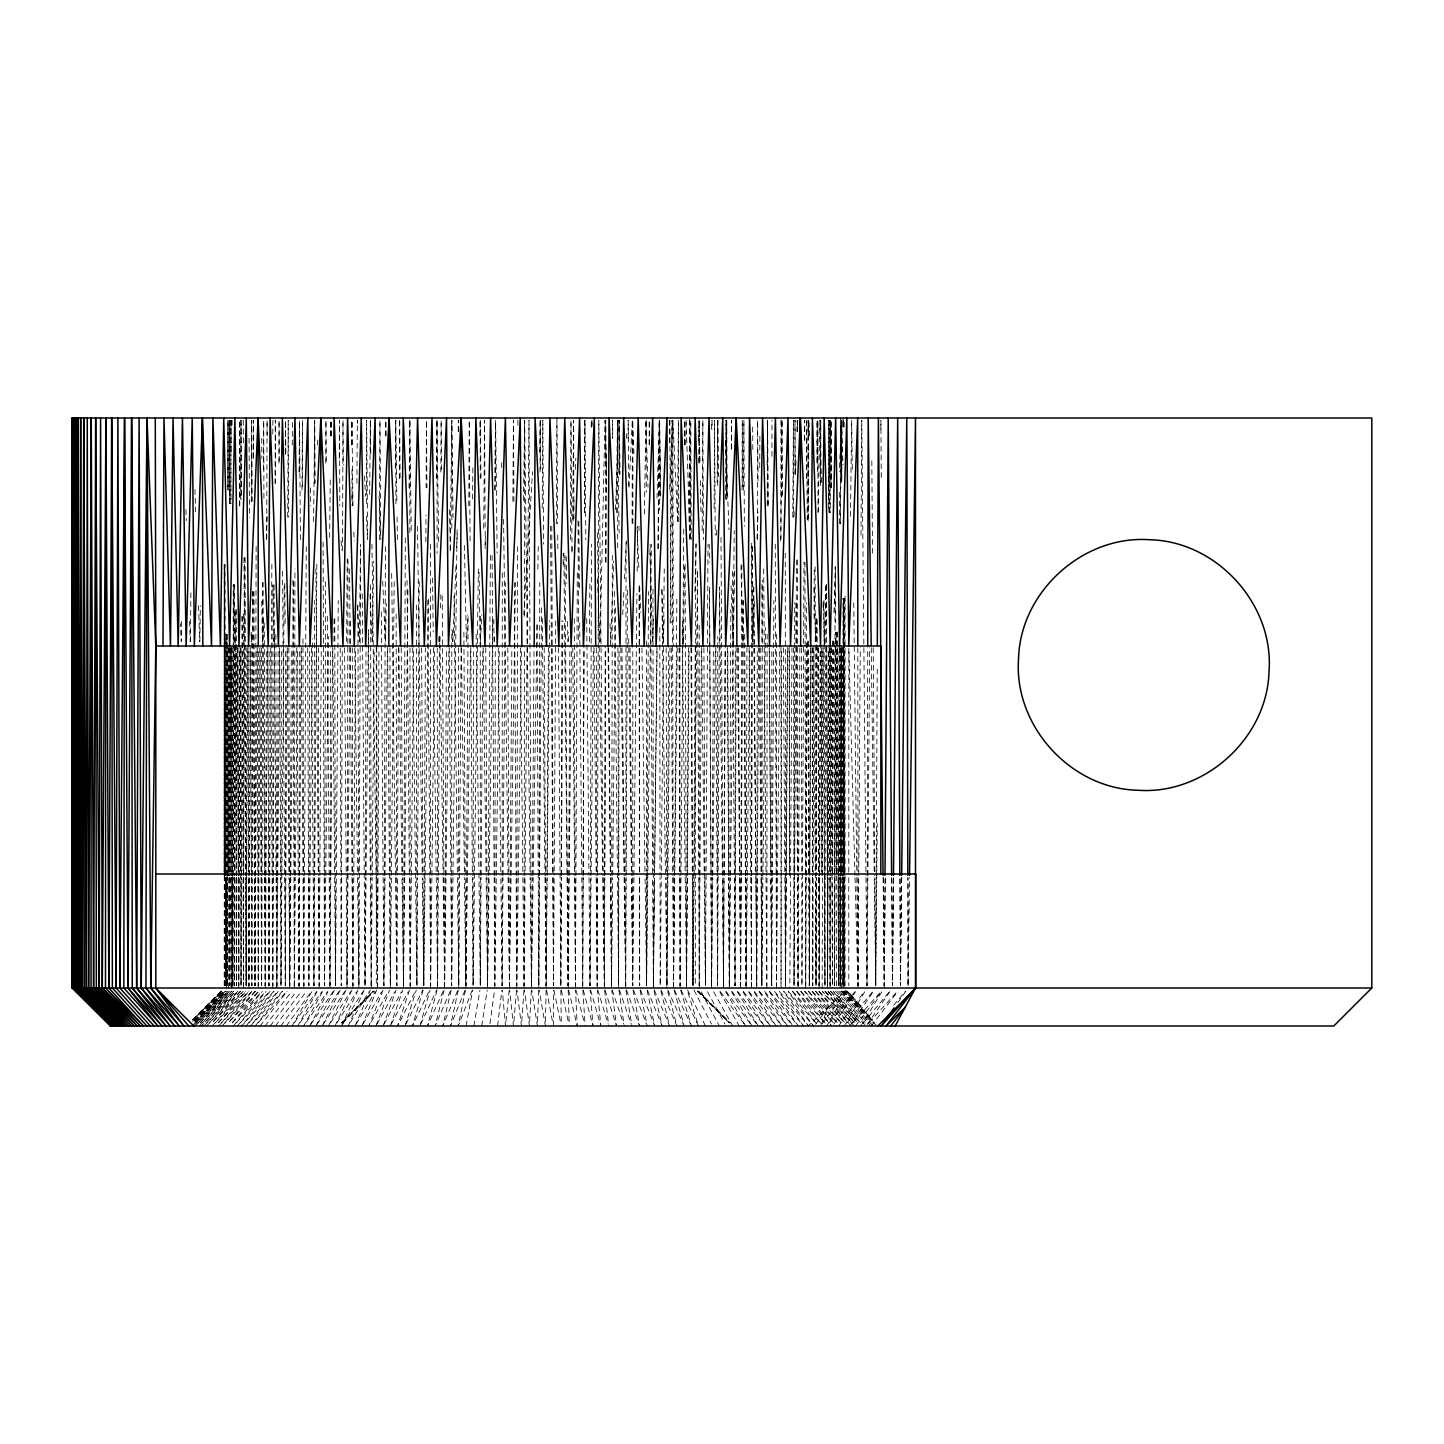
<?xml version="1.0" encoding="UTF-8"?>
<svg xmlns="http://www.w3.org/2000/svg" width="1444" height="1444" viewBox="0 0 1444 1444"><rect width="100%" height="100%" fill="white"/><g stroke="black" fill="none" stroke-linecap="round" stroke-linejoin="round"><path stroke-width="0.75" stroke-dasharray="5 3.75" d="M224.199 985.747L224.434 564.442L224.542 875.353L224.777 564.442L225.499 875.353M224.542 985.747L224.506 873.097M224.975 985.747L224.957 877.609M225.499 877.609L225.589 985.747L225.625 873.097M225.625 870.84L225.697 634.277M225.589 985.747L225.715 877.609M225.715 875.353L226.293 634.277M226.365 988.003L226.509 877.609M226.509 875.353L226.816 634.277L227.087 870.84M227.322 985.747L227.394 877.609M227.394 875.353L227.556 647.796M227.665 490.094L227.719 420.258L227.809 490.094M228.441 988.003L228.296 877.609M228.657 647.796L228.513 875.353L229.127 647.796L229.542 875.353M228.766 490.094L228.802 420.258L228.928 490.094M230.878 877.609L231.202 988.003L231.329 877.609M231.329 875.353L231.6 647.796M232.448 873.097L232.827 985.747L232.953 877.609M232.953 875.353L233.26 584.712M248.928 877.609L248.928 985.747L248.603 877.609M248.928 875.353L248.964 647.796M258.277 877.609L258.241 985.747L258.891 877.609M258.277 875.353L258.368 647.796M269.721 877.609L268.963 985.747L269.017 877.609M269.017 875.353L269.18 647.796M272.808 988.003L272.826 877.609M272.826 875.353L272.88 584.712M272.916 420.258L272.79 436.016M281.905 873.097L281.002 985.747L281.111 877.609M281.111 875.353L281.345 647.796M284.576 877.609L285.28 985.747L285.352 877.609M285.352 875.353L285.461 647.796M285.551 454.048L285.569 420.258L285.84 454.048M299.016 988.003L299.125 877.609M299.125 875.353L299.323 647.796M299.468 472.08L299.522 420.258L300.442 539.659M313.167 877.609L313.926 985.747L314.088 877.609M314.088 875.353L314.449 600.487M314.593 483.343L314.684 420.258L315.207 483.343M452.965 877.609L451.683 985.747L451.701 877.609M451.701 875.353L451.791 629.783M451.828 528.396L451.864 420.258L453.055 517.132M474.516 873.097L473.109 985.747L473.181 877.609M473.181 875.353L473.379 647.796M494.967 877.609L494.823 985.747L496.285 877.609M494.985 875.353L495.292 647.796M495.509 490.094L495.617 420.258L497.151 553.178M502.169 877.609L502.115 985.747L500.851 877.609M502.169 875.353L502.277 571.21M524.208 877.609L524.1 985.747L525.093 873.097M524.208 875.353L524.425 647.796M524.443 616.263L524.623 420.258L523.45 503.613M618.646 988.003L618.79 877.609M618.79 875.353L619.097 647.796M619.314 474.318L619.386 420.258L620.017 474.318M624.494 877.609L625.685 985.747L625.793 873.097M625.812 870.84L626.064 539.659M632.761 877.609L632.725 985.747L631.407 873.097M632.761 875.353L632.815 647.796M632.869 523.883L632.887 420.258M717.632 877.609L717.596 985.747L717.018 877.609M717.632 875.353L717.722 636.533M717.776 485.581L717.794 420.258L717.054 485.581M734.346 877.609L735.014 985.747L735.122 877.609M735.122 875.353L735.285 647.796M751.602 877.609L751.476 985.747L751.692 877.609M751.602 875.353L751.945 544.171M761.927 641.533L761.963 581.174M761.981 873.097L761.836 985.747L762.955 877.609M761.981 870.84L762.324 580.217M766.836 988.003L766.981 877.609M766.926 875.353L767.125 632.039M767.233 505.869L767.594 420.258L768.244 505.869M771.746 877.609L771.71 985.747L770.843 877.609L771.692 985.747L772.323 877.609M771.764 875.353L771.854 647.796M771.944 456.304L771.962 420.258M776.457 877.609L776.439 985.747L776.15 877.609M776.457 875.353L776.475 632.039M832.899 641.046L832.592 875.353L832.989 641.046M834.379 877.609L834.614 985.747L834.74 877.609M834.74 875.353L835.047 566.698M836.617 985.747L836.329 873.097M836.906 632.039L836.708 875.353L836.527 632.039M838.062 877.609L838.441 985.747L838.603 877.609M838.531 875.353L838.91 647.796M840.173 873.097L840.119 985.747L839.939 877.609M840.173 870.84L840.264 647.796M840.318 523.883L840.372 418.002L840.607 523.883M841.617 988.003L841.365 873.097M841.708 647.796L841.653 875.353L841.581 647.796M842.953 873.097L842.935 985.747L843.043 877.609M842.953 870.84L843.007 598.231M843.043 427.009L843.043 418.002L843.061 427.009M843.043 875.353L843.332 598.231L843.874 870.84M844.126 598.231L844.108 875.353L843.693 598.231M844.126 427.009L844.126 420.258M229.415 503.613L229.596 420.258L229.831 503.613M229.56 877.609L229.722 985.747L229.957 877.609M229.975 875.353L230.444 647.796M230.751 503.613L230.914 420.258L230.968 503.613M232.827 985.747L233.152 877.609M233.17 875.353L234.018 584.712M234.397 877.609L234.632 985.747L234.975 873.097M234.975 870.84L235.751 609.494M236.202 877.609L236.599 985.747L236.78 877.609M236.798 875.353L237.177 647.796M238.26 877.609L238.729 985.747L238.91 877.609M238.91 875.353L239.253 647.796M239.469 505.869L239.596 420.258L239.812 505.869M243.747 877.609L243.513 985.747L242.989 873.097M243.765 875.353L244.487 557.691M246.364 873.097L246.13 985.747L245.57 877.609M246.364 870.84L246.816 647.796M251.31 877.609L251.852 985.747L252.195 877.609M252.195 875.353L253.025 591.48M253.422 458.56L253.53 420.258L253.639 458.56M255.263 877.609L254.974 985.747L254.343 877.609M255.263 875.353L256.13 546.428M294.305 985.747L294.468 877.609M294.486 875.353L294.937 568.954M309.973 877.609L308.854 985.747L309.052 877.609M309.052 875.353L309.503 647.796M325.748 877.609L324.521 985.747L324.774 877.609M324.792 875.353L325.532 577.961M325.821 463.055L325.929 420.258L326.254 463.055M330.153 877.609L329.954 988.003L330.802 877.609M330.171 875.353L330.568 647.796M330.965 436.016L330.983 420.258L331.127 436.016M347.282 873.097L347.029 985.747L348.004 873.097M347.282 870.84L348.022 557.691M364.213 873.097L365.007 985.747L365.332 877.609M365.35 875.353L366 647.796M366.415 503.613L366.65 420.258L367.642 539.659M516.97 877.609L516.771 985.747L516.122 877.609M516.988 875.353L517.62 544.171M517.854 420.258L517.963 427.009M539.081 877.609L538.811 988.003L539.587 877.609M539.081 875.353L539.803 582.473M540.074 472.08L540.2 420.258L539.677 451.791M560.037 873.097L560.813 985.747L561.156 877.609M561.156 875.353L561.915 620.776M597.202 988.003L597.509 877.609M597.527 875.353L598.827 420.258L603.285 875.353M602.708 877.609L604.35 985.747L604.639 877.609M604.657 875.353L605.18 647.796M605.379 562.185L605.722 420.258L606.48 492.35M611.733 877.609L611.534 988.003L612.689 877.609M611.751 875.353L612.328 553.178M612.545 438.272L612.581 420.258L612.798 438.272M632.093 523.053L632.4 420.24L634.042 455.997M740.628 988.003L740.952 877.609M740.952 875.353L741.837 564.442M742.054 490.094L742.252 420.258L742.757 490.094M745.375 877.609L746.097 985.747L746.386 873.097M746.404 870.84L746.927 647.796M751.692 875.353L752.36 544.171M756.728 988.003L756.891 877.609M756.891 875.353L757.252 647.796M757.432 539.659L757.613 420.258L758.1 483.343M781.042 988.003L781.222 877.609M781.222 875.353L781.565 647.796M781.8 496.862L781.926 420.258L780.735 541.915M794.687 873.097L794.038 985.747L794.2 877.609M794.218 875.353L794.669 602.744M794.904 474.318L794.994 420.258M805.896 877.609L805.698 988.003L806.185 877.609M805.914 875.353L806.384 602.744M806.618 478.83L806.709 420.258M816.69 618.519L816.239 875.353L817.214 618.519M816.979 463.055L817.051 420.258L817.214 463.055M818.91 877.609L819.163 985.747L819.488 877.609M819.488 875.353L820.12 647.796M820.571 485.581L820.752 420.258L820.932 485.581M822.159 988.003L822.43 877.609M822.43 875.353L822.99 647.796L824.289 870.84M823.08 607.256L823.098 600.487M824.307 873.097L824.957 985.747L825.824 584.712M827.629 988.003L827.827 877.609M827.827 875.353L828.242 647.796M828.495 508.126L828.657 420.258L828.91 512.62M830.3 877.609L830.119 988.003L830.065 877.609M830.3 875.353L830.643 647.796M830.878 487.837L830.986 420.258L831.166 487.837M841.238 482.819L841.401 420.24L839.343 471.647M840.119 988.003L840.39 877.609M840.408 875.353L840.968 647.796L841.365 870.84M841.401 481.087L841.545 420.258L842.935 464.95M844.289 877.609L844.09 985.747L843.874 873.097M844.289 875.353L844.776 595.993M865.985 877.609L866.978 985.747L867.23 877.609M867.23 875.353L867.718 647.796M238.729 988.003L239.181 877.609M239.181 875.353L240.083 647.796M240.679 499.101L240.986 420.258L241.347 499.101M240.751 873.097L241.04 985.747L241.473 877.609M241.473 875.353L242.502 614.007M243.242 420.258L243.386 445.041M261.039 877.609L261.635 985.747L262.05 877.609M262.068 875.353L263.115 582.473M263.53 469.823L263.71 420.258L263.927 499.101M265.588 877.609L265.227 985.747L266.021 877.609M265.588 875.353L266.328 647.796M266.689 539.659L267.068 420.258L267.14 436.016M273.295 877.609L272.826 985.747L272.14 877.609M273.313 875.353L274.36 634.277M275.01 483.343L275.299 420.258L275.479 483.343M276.075 877.609L276.833 988.003L277.266 877.609M277.266 875.353L278.169 647.796M278.909 463.055L279.071 420.258L279.233 463.055M290.244 877.609L289.739 988.003L288.926 877.609M290.262 875.353L291.327 647.796M292.266 445.041L292.374 420.258M333.997 641.533L334.069 619.169M341.56 877.609L341.235 985.747L340.892 877.609M341.56 875.353L342.264 647.796M342.571 550.922L342.968 420.258L343.311 465.311M359.339 873.097L358.924 985.747L358.617 877.609M359.339 870.84L360.549 544.171M377.498 988.003L377.967 877.609M377.985 875.353L378.96 647.796M379.429 539.659L379.934 420.258L380.783 539.659M383.111 877.609L383.851 985.747L384.248 877.609M384.266 875.353L385.422 544.171M385.783 436.016L385.837 420.258L385.999 436.016M403.941 877.609L403.49 985.747L401.992 877.609M403.941 875.353L405.331 535.146M424.301 873.097L423.778 985.747L422.28 877.609M424.319 870.84L425.366 647.796M425.854 541.915L425.98 514.876M426.106 487.837L426.431 420.258L426.955 487.837M553.359 1025.998L553.485 990.241M575.452 988.003L575.939 877.609M575.939 875.353L577.311 571.21M583.105 877.609L582.726 988.003L583.159 877.609M583.123 875.353L583.899 647.796M584.369 512.62L584.694 420.258M583.159 875.353L584.062 647.796M584.585 512.62L584.946 420.258L585.831 539.659M589.008 877.609L589.964 985.747L590.361 873.097M590.379 870.84L591.48 544.171M591.878 427.009L591.914 420.258M604.404 985.747L604.819 877.609M604.837 875.353L605.722 647.796M606.065 562.185L606.48 454.048M625.721 985.747L626.191 877.609M626.191 875.353L627.436 589.224M628.104 438.272L628.176 420.258L628.736 487.837M647.092 877.609L646.587 985.747L645.071 877.609M647.111 875.353L648.446 591.48M649.15 445.041L649.258 420.258L649.475 445.041M723.516 988.003L723.986 877.609L723.516 988.003L722.415 877.609M724.004 875.353L724.978 647.796M725.61 499.101L725.935 420.258M729.328 988.003L729.743 877.609M729.761 875.353L730.772 609.494M731.368 449.535L731.476 420.258L731.693 449.535M735.05 985.747L735.411 873.097M735.429 870.84L736.169 647.796M806.203 875.353L807.232 641.046M807.756 519.389L808.189 420.258L808.387 519.389M810.644 647.796L809.741 875.353L810.95 647.796M812.521 877.609L812.737 985.747L813.134 877.609M813.152 875.353L813.947 647.796M814.055 618.519L814.236 566.698M817.665 472.08L817.827 420.258L818.062 512.62M819.181 985.747L819.669 877.609M819.669 875.353L820.679 647.796M827.286 873.097L827.629 985.747L828.062 877.609M828.062 875.353L828.946 647.796M829.47 512.62L829.813 420.258L830.264 512.62M834.632 985.747L834.993 873.097M834.993 870.84L835.769 632.039L836.329 870.84M876.255 877.609L875.75 985.747L874.27 877.609M876.255 875.353L877.23 665.828M246.689 877.609L246.148 985.747L245.877 877.609M246.689 875.353L247.827 647.796M248.928 988.003L249.451 877.609M249.469 875.353L250.57 647.796M251.292 501.357L251.689 420.258L252.177 501.357M255.642 877.609L254.992 985.747L254.685 873.097M255.66 875.353L257.05 647.796M258.909 875.353L260.245 647.796M285.298 985.747L285.858 877.609M285.876 875.353L287.031 647.796M287.717 517.132L288.204 420.258L288.493 517.132M299.684 877.609L299.034 985.747L298.24 873.097M299.684 875.353L301.056 647.796M301.995 490.094L302.41 420.258L302.608 490.094M304.467 877.609L303.872 985.747L303.023 877.609M304.467 875.353L306.272 544.171M319.846 877.609L319.178 985.747L318.889 877.609M319.864 875.353L321.272 647.796M395.494 877.609L396.847 985.747L397.443 873.097M397.443 870.84L398.544 647.796M399.392 478.83L399.681 420.258M415.511 873.097L416.919 985.747L417.551 877.609M417.569 875.353L419.211 580.217M438.29 877.609L437.604 988.003L437.478 877.609M438.308 875.353L439.788 636.533M440.817 472.08L441.142 420.258L441.485 472.08M445.185 877.609L444.626 985.747L446.015 877.609M445.203 875.353L446.413 647.796M466.556 877.609L465.907 988.003L464.445 877.609M466.574 875.353L468.091 616.263M468.758 505.869L469.264 420.258L470.094 541.915M552.799 877.609L553.485 985.747L554.189 873.097M554.207 870.84L555.723 620.776M556.301 523.883L556.933 418.002L557.655 523.883M560.832 985.747L561.427 877.609M561.445 875.353L562.853 620.776M563.16 564.442L563.232 553.178M567.059 877.609L568.124 985.747L568.701 877.609M568.701 875.353L569.838 647.796M570.38 539.659L570.976 420.258L572.041 553.178M667.453 877.609L666.893 988.003L665.485 877.609M667.471 875.353L668.608 647.796M669.655 442.785L669.763 420.258M685.232 877.609L686.532 985.747L687.163 873.097M687.182 870.84L688.373 647.796M689.041 521.645L689.582 418.002L690.304 539.659M699.943 877.609L699.239 988.003L699.239 877.609M699.961 875.353L701.405 647.796M702.145 530.652L702.849 420.258L703.409 539.659M704.203 873.097L705.43 985.747L708.029 544.171M712.163 877.609L711.567 988.003L712.776 877.609M712.163 875.353L713.372 647.796M714.112 508.126L714.581 420.258L715.213 535.146M717.614 985.747L718.137 873.097M718.155 870.84L719.509 586.968L722.379 875.353M724.148 875.353L725.448 647.796M726.296 499.101L726.747 420.258L727.126 499.101M741.259 877.609L740.646 985.747L739.888 873.097M741.277 875.353L742.866 600.487M743.498 490.094L743.895 420.258L744.328 526.139M755.826 877.609L756.71 985.747L757.378 873.097M757.396 870.84L758.678 647.796M759.706 467.567L759.905 433.778M772.341 875.353L773.894 600.487M786.114 877.609L785.518 985.747L786.294 873.097M786.132 875.353L787.359 647.796M790.554 873.097L789.832 988.003M790.572 870.84L791.962 647.796M792.774 517.132L793.388 420.258L793.514 517.132M794.687 870.84L796.492 559.929M797.232 431.521L797.287 420.258L797.016 431.413M799.868 647.796L798.063 988.003L797.467 877.609M802.503 873.097L801.962 985.747L801.781 877.609M802.521 870.84L804.001 562.185M804.597 440.528L804.687 420.258L804.741 440.528M181.421 621.407L181.258 641.533L180.464 623.646M266.039 875.353L267.682 647.796M269.721 875.353L271.905 562.185M281.923 870.84L284.251 582.473M285.28 454.048L285.551 420.258M313.944 985.747L314.684 877.609M314.702 875.353L316.832 562.185M317.626 445.041L317.68 438.272M330.82 875.353L332.571 647.796M334.647 877.609L335.513 985.747L336.308 877.609M336.326 875.353L338.257 600.487M339.25 458.56L339.52 420.258L339.809 505.869M346.632 641.533L347.228 558.828M353.78 877.609L352.932 985.747L352.715 877.609M353.798 875.353L355.585 647.796M356.885 483.343L357.372 420.258L357.408 427.009M459.553 873.097L458.777 985.747L458.687 877.609M459.571 870.84L461.087 647.796M478.939 873.097L480.274 985.747L481.123 877.609M481.141 875.353L482.837 647.796M483.74 528.396L484.552 420.258L485.256 548.666M488.271 877.609L487.567 985.747L489.173 873.097M488.289 875.353L490.382 553.178M509.425 988.003L510.219 877.609M510.237 875.353L511.844 647.796M512.873 501.357L513.45 420.258L513.956 501.357M531.464 985.747L532.294 877.609M532.313 875.353L534.045 647.796M539.605 875.353L541.5 607.256M542.204 508.126L542.836 420.258L543.576 544.171M545.507 877.609L546.139 985.747L546.915 873.097M546.915 870.84L548.395 647.796M680.954 877.609L680.106 985.747L680.016 877.609M680.972 875.353L683.77 526.139M684.402 445.041L684.6 420.258L684.709 445.041M686.55 988.003L687.38 877.609M687.398 875.353L689.077 647.796M689.871 539.659L690.773 420.258L691.243 539.659M693.734 873.097L692.958 985.747L692.272 873.097M693.752 870.84L695.99 544.171M786.294 870.84L787.81 647.796M808.098 520.815L808.64 447.062M808.712 435.889L808.839 420.24L809.398 435.889M856.797 877.609L857.989 985.747L858.747 877.609M858.747 875.353L860.245 647.796M860.985 535.146L861.743 420.258M867.014 985.747L867.862 877.609M867.88 875.353L869.685 647.796M883.096 877.609L884.197 985.747L884.991 877.609M276.833 988.003L277.753 877.609M277.771 875.353L279.667 647.796L280.605 875.353M290.785 877.609L289.757 985.747L289.432 877.609M290.804 875.353L293.619 580.217M294.323 985.747L295.316 877.609M295.334 875.353L297.428 647.796M299.034 472.08L299.504 420.258M348.022 870.84L350.17 618.519M351.65 445.041L351.867 420.258M365.043 985.747L366.054 877.609M366.072 875.353L368.382 629.783L370.314 875.353M369.664 494.606L370.35 420.258M371.234 985.747L372.173 877.609M372.191 875.353L374.158 647.796M390.331 988.003L391.378 877.609M391.396 875.353L394.23 577.961M395.277 467.567L395.728 420.258L396.901 503.613M502.133 985.747L503.017 877.609M503.035 875.353L505.4 582.473M525.111 870.84L529.009 420.258L530.977 875.353M546.175 985.747L547.168 877.609M547.186 875.353L549.514 620.776M568.142 988.003L569.207 877.609M569.225 875.353L571.427 647.796M572.654 519.389L573.611 420.258L573.954 519.389M589.405 641.533L589.91 581.174M591.21 426.937L591.264 420.24L591.625 426.937M661.298 873.097L660.215 985.747L660.07 877.609M661.316 870.84L664.24 568.954M667.94 873.097L666.911 985.747L666.659 877.609M667.958 870.84L669.998 647.796M670.215 623.014L672.056 420.258L673.247 875.353M673.518 988.003L674.474 877.609M674.492 875.353L676.875 595.993M677.507 521.645L678.373 420.258L678.68 514.876M776.439 988.003L777.504 877.609M777.522 875.353L779.724 647.796M876.779 873.097L875.75 985.747L874.92 877.609M876.797 870.84L877.23 823.531M880.84 429.265L880.912 420.258L881.291 481.087M893.457 877.609L892.464 985.747L893.692 877.609M190.409 641.533L190.933 590.109M309.991 875.353L312.427 638.789M313.619 521.645L314.666 420.258M325.784 875.353L328.51 636.533M329.629 537.403L330.315 476.574M330.784 436.016L330.965 420.258M359.448 641.533L360.513 545.417M383.887 985.747L385.007 877.609M385.025 875.353L387.371 647.796M404.717 877.609L403.49 988.003L402.75 877.609M404.735 875.353L407.912 589.224M409.049 487.837L409.807 420.258L409.897 532.908M411.323 877.609L410.204 985.747L410.114 877.609M411.341 875.353L413.688 647.796M430.655 988.003L431.882 877.609M431.9 875.353L434.427 647.796M436.305 478.83L436.936 420.258L438.633 541.915M590 985.747L591.083 877.609M591.101 875.353L593.394 647.796M612.707 875.353L615.523 605M616.48 512.62L617.436 420.258L619.115 532.908M633.898 877.609L632.743 985.747L631.84 877.609M633.916 875.353L636.93 593.737M637.165 571.21L637.634 526.139M647.833 873.097L646.605 985.747L646.497 873.097M647.851 870.84L651.388 544.171M653.41 988.003L654.547 877.609L653.41 988.003L652.616 877.609M656.912 647.796L654.565 875.353L657.11 647.796M657.923 548.666L659.24 420.258L657.02 498.469M658.193 548.666L659.583 420.258L660.648 496.231M672.796 877.609L673.518 985.747L674.781 873.097M674.817 870.84L677.254 647.796M678.644 521.645L678.68 517.132M683.553 641.533L684.384 565.525M685.683 444.824L685.954 420.24M694.149 877.609L692.976 985.747L692.524 877.609M694.185 875.353L697.524 571.21M698.716 463.055L699.185 420.258L700.015 464.95M712.813 875.353L715.285 647.796M716.513 535.146L716.603 528.396M729.346 985.747L730.52 877.609M730.538 875.353L734.238 530.652M746.133 985.747L747.27 877.609M747.288 875.353L749.671 647.796M762.973 875.353L765.482 627.526M767.125 465.311L767.576 420.258M884.215 988.003L885.352 877.609M901.634 877.609L900.424 985.747L899.883 877.609M425.077 877.609L423.796 985.747L423.056 877.609M425.114 875.353L428.417 598.231M446.034 875.353L448.94 647.796M450.167 550.922L451.828 420.258M452.983 875.353L457.062 530.652M458.235 431.521L458.38 420.258L458.416 431.521M474.553 870.84L478.343 568.954M480.004 436.016L480.202 420.258L480.238 478.83M850.462 516.356L851.689 420.24L852.303 469.823M901.742 877.609L900.424 985.747L900.099 877.609M908.077 985.747L907.951 877.609L908.077 985.747L909.521 877.609M199.85 641.533L200.337 605.758M467.387 877.609L465.925 985.747L465.275 877.609M467.423 875.353L470.491 647.796M472.477 499.101L472.91 467.567M489.209 870.84L492.783 618.519M494.588 490.094L495.581 420.258M496.303 875.353L499.317 647.796M501.682 467.567L501.772 460.798M516.771 988.003L518.288 877.609M518.324 875.353L521.464 647.796M372.408 641.533L373.617 561.066M508.053 877.609L509.407 985.747L511.068 877.609M511.104 875.353L515.436 582.473M533.143 877.609L531.446 988.003L530.128 877.609M533.179 875.353L537.06 623.014L538.179 870.84M537.89 568.954L538.233 546.428M644.385 514.118L645.919 420.24L647.995 487.296M733.281 645.991L734.653 570.001M385.53 641.533L386.252 603.538M815.896 641.533L816.293 619.169M818.261 511.88L819.921 420.24L821.239 485.058M546.103 990.241L545.381 1025.998L539.172 990.115M600.108 641.533L605 420.24M694.907 592.347L696.08 543.179M698.535 440.348L699.004 420.24M826.022 585.65L824.289 645.991L823.441 601.3M828.513 498.469L830.751 420.24L831.365 487.296M652.76 641.533L653.428 619.169M743.082 641.533L743.678 621.407M251.491 641.533L251.779 632.58M252.7 603.538L253.061 592.347M262.627 641.533L263.512 616.949M266.328 538.702L267.14 516.356M439.229 641.533L439.391 637.057M440.438 607.996L440.907 594.585M610.794 641.533L613.664 561.066M615.505 509.642L618.7 420.24M794.038 516.356L794.2 511.88M795.536 473.885L796.005 460.474M538.72 990.241L537.403 1025.998L531.789 990.115M711.603 429.175L711.928 420.24M833.91 612.473L835.625 567.763M274.017 641.533L274.378 632.58M452.911 641.533L455.943 565.525M456.665 547.655L457.369 529.767M568.178 641.533L568.539 632.58M571.878 552.113L572.167 545.417M573.178 520.815L574.026 500.707M575.326 469.408L575.777 458.235M663.193 641.533L664.24 616.949M669.691 489.534L672.669 420.24M752.685 641.533L754.454 599.061M756.999 538.702L758.118 511.88M466.665 641.533L467.838 614.711M480.473 641.533L481.773 614.711M485.022 547.655L485.563 536.464M622.743 614.711L623.844 592.347M624.494 578.936L626.371 540.94M629.006 487.296L632.31 420.24M494.335 641.533L494.57 637.057M531.338 990.241L529.425 1025.998L524.407 990.115M523.793 614.711L532.529 471.647M523.955 990.241L521.446 1025.998L517.042 990.241M516.573 990.241L513.468 1025.998L509.678 990.241M509.209 990.241L505.508 1025.998L502.313 990.241M497.566 1025.998L501.844 990.241M489.949 1023.76L494.516 990.241M481.754 1025.998L487.224 990.115M473.885 1025.998L479.949 990.115M466.033 1025.998L472.693 990.115M465.473 990.115L458.235 1025.998L472.296 990.006M458.289 990.115L450.474 1025.998L465.094 990.006M451.16 990.115L442.748 1025.998L457.91 990.006M444.084 990.115L435.095 1025.998L450.781 990.006M437.045 990.115L427.478 1025.998L443.705 990.006M419.915 1025.998L430.059 990.115M423.128 990.115L412.406 1025.998L429.698 990.006M404.97 1025.998L416.269 990.115M409.482 990.115L397.605 1025.998L415.926 990.006M390.313 1025.998L402.75 990.115M383.093 1025.998L396.107 990.115M375.945 1025.998L389.573 990.006M383.075 990.006L368.888 1025.998L388.183 991.793M361.921 1025.998L376.685 990.006M355.043 1025.998L370.368 990.006M364.141 990.006L348.257 1025.998L368.924 991.793M341.578 1025.998L358.004 990.006M420.836 1023.995L436.666 990.006M351.975 990.006L334.99 1025.998L356.524 991.793M346.037 990.006L328.51 1025.998L350.585 991.613M405.963 1023.995L422.785 990.006M322.138 1025.998L340.224 990.006M315.875 1025.998L334.503 990.006M391.306 1024.103L408.201 991.793M309.72 1025.998L327.932 991.793M384.104 1024.103L401.45 991.793M322.427 991.793L303.691 1025.998L327.463 991.613M376.992 1024.103L394.772 991.793M317.012 991.793L297.789 1025.998L321.958 991.613M311.742 991.793L292.013 1025.998L316.579 991.613M363.022 1024.103L381.685 991.793M846.581 991.793L826.69 1025.998L855.173 991.45M356.163 1024.103L375.26 991.793M864.721 991.793L844.307 1025.998L872.88 991.45M881.887 991.793L860.895 1025.998L889.576 991.45M342.751 1024.103L362.679 991.793M323.33 1024.193L344.647 991.613M317.084 1024.193L338.798 991.613M833.874 1024.193L855.606 991.613M849.956 1025.998L873.277 991.613M310.965 1024.193L333.077 991.613M889.937 991.613L866.165 1025.998L833.134 991.162M897.861 1002.479L905.532 991.613M286.345 1025.998L311.308 991.613M280.822 1025.998L306.164 991.613M815.643 1024.283L828.405 1007.028L845.661 990.927M846.094 991.613L820.589 1025.998L828.405 1007.028L808.062 1025.998M275.425 1025.998L301.273 991.45M838.549 1025.998L864.414 991.45M855.48 1025.998L881.616 991.45M270.172 1025.998L296.399 991.45M871.328 1025.998L897.753 991.45M265.046 1025.998L291.652 991.45M260.064 1025.998L287.031 991.45M255.245 1025.998L282.555 991.45M278.223 991.45L250.552 1025.998L282.266 991.306M246.003 1025.998L274.035 991.45M269.974 991.45L241.617 1025.998L273.764 991.306M237.394 1025.998L266.075 991.45M893.674 1005.277L905.207 991.45M233.296 1025.998L262.321 991.45M232.195 1022.695L258.855 991.306M255.407 991.306L228.459 1022.695L258.656 991.162M224.885 1022.695L252.104 991.306M221.474 1022.695L248.982 991.306M218.225 1022.695L246.003 991.306M212.214 1025.998L243.188 991.306M240.534 991.306L212.25 1022.695L243.061 991.162M852.935 1022.695L881.237 991.306M869.144 1022.695L897.428 991.306M209.506 1022.695L238.043 991.306M258.241 1022.695L286.724 991.306M206.943 1022.695L235.715 991.306M249.054 1022.695L277.952 991.306M233.549 991.306L201.492 1025.998L235.625 991.162M199.236 1025.998L231.69 991.162M240.336 1022.839L269.866 991.162M200.138 1022.839L229.849 991.162M236.274 1022.839L265.967 991.162M232.376 1022.839L262.23 991.162M198.261 1022.839L228.206 991.162L193.55 1025.998M196.565 1022.839L226.708 991.162M222.015 1025.998L255.227 991.162M192.016 1025.998L225.408 991.162L195.373 1021.251M218.585 1025.998L251.942 991.162M218.351 1022.839L248.819 991.162M195.247 1021.251L224.253 991.162L194.2 1021.251M215.264 1022.839L245.859 991.162M194.092 1021.251L223.297 991.162M206.51 1025.998L240.426 991.162M342.372 1022.839L373.22 991.162L341.398 1022.839M203.911 1025.998L237.935 991.162M193.875 1019.663L221.871 991.162L192.9 1019.663M202.359 1022.839L233.495 991.162M193.279 1019.663L221.419 991.162M195.265 1025.998L229.704 991.162M200.283 1022.839L231.509 991.162M195.157 1022.839L226.582 991.162M192.395 1021.251L223.206 991.162M192.539 1019.663L221.112 991.162M342.463 1022.839L374.177 991.162M341.578 1022.966L374.231 991.035M845.895 990.692L853.278 997.407L874.45 1022.803M844.65 990.909L861.346 1006.883L846.003 991.144M843.188 990.999L869.27 1016.414L844.686 991.162M697.362 991.035L730.032 1022.966M841.545 991.035L877.031 1025.998M698.499 991.162L730.195 1022.839M697.416 991.162L729.13 1022.839L698.373 991.162M847.159 991.125L853.278 997.407L847.808 991.125M843.188 991.162L873.963 1022.839M841.509 991.162L872.158 1022.839M839.668 991.162L873.223 1025.998M837.664 991.162L871.039 1025.998M835.48 991.162L865.66 1022.839M830.607 991.162L860.48 1022.839L833.026 991.306M827.935 991.162L857.628 1022.839M825.102 991.162L854.613 1022.839L827.809 991.306M854.361 1025.998L822.232 991.306L850.985 1025.998M819.073 991.306L847.935 1022.695M815.77 991.306L844.433 1022.695M812.304 991.306L840.751 1022.695M808.676 991.306L836.924 1022.695M804.904 991.306L832.917 1022.695M800.987 991.306L831.708 1025.998L804.669 991.45M796.926 991.306L824.47 1022.695M792.702 991.306L820.011 1022.695M830.499 991.306L857.736 1022.695M788.352 991.306L815.409 1022.695M783.857 991.306L813.495 1025.998L788.171 991.613M824.957 991.306L851.545 1022.695M779.237 991.306L808.568 1025.998L783.659 991.613M774.598 991.45L803.496 1025.998L779.02 991.613M818.892 991.45L847.447 1025.998M769.706 991.45L798.297 1025.998L774.237 991.613M764.67 991.45L791.547 1024.265M815.571 991.45L843.747 1025.998M759.526 991.45L787.485 1025.998L764.291 991.613M812.088 991.45L839.885 1025.998M754.237 991.45L780.5 1024.265M808.441 991.45L835.877 1025.998M748.84 991.45L776.15 1025.998L753.822 991.613M743.335 991.45L770.284 1025.998L748.534 991.793M800.734 991.45L827.376 1025.998M737.703 991.45L764.309 1025.998L742.992 991.793M796.637 991.45L822.899 1025.998M731.946 991.45L758.208 1025.998L737.361 991.793M792.413 991.45L818.261 1025.998M726.097 991.45L751.999 1025.998L731.603 991.793M720.267 991.613L744.328 1024.193M769.327 991.613L792.955 1025.998M759.111 991.613L781.89 1025.998M725.736 991.793L745.664 1025.998M719.762 991.793L739.22 1025.998M713.679 991.793L732.686 1025.998M707.524 991.793L725.014 1024.103M701.242 991.793L719.293 1025.998M693.968 990.006L711.423 1023.995M687.561 990.006L705.52 1025.998M681.045 990.006L698.499 1025.998L687.218 990.115M674.474 990.006L690.449 1023.995M667.814 990.006L683.283 1023.995M661.063 990.006L676.929 1025.998L667.453 990.115M654.276 990.006L669.601 1025.998L660.72 990.115M647.399 990.006L662.182 1025.998L653.897 990.115M640.468 990.006L654.71 1025.998L647.038 990.115M633.483 990.006L646.407 1023.995M626.479 990.115L639.584 1025.998L633.104 990.115M619.386 990.115L631.19 1023.886M612.238 990.115L623.537 1023.886M605.054 990.115L616.498 1025.998L611.823 990.241M597.834 990.115L608.068 1023.886M680.702 990.115L691.387 1025.998M590.578 990.115L600.884 1025.998L597.419 990.241M674.113 990.115L684.203 1025.998M583.304 990.115L593.015 1025.998L590.163 990.241M575.976 990.115L584.585 1023.886M568.647 990.115L577.221 1025.998L575.542 990.241M561.301 990.115L568.81 1023.886M553.936 990.115L560.886 1023.886M640.089 990.115L647.183 1025.998M546.554 990.115L552.962 1023.886M626.046 990.115L631.931 1025.998M618.953 990.115L624.241 1025.998M604.639 990.241L608.7 1025.998M582.871 990.241L585.127 1025.998M341.145 540.94L341.614 549.875M351.957 493.992L352.498 505.183M353.816 532.006L354.249 540.94M357.426 605.758L359.177 641.533M677.597 520.815L672.868 420.24L673.283 645.991M682.344 621.407L683.499 645.991M364.574 476.123L365.494 496.231M366.415 516.356L367.444 538.702M369.989 594.585L372.137 641.533M637.129 527.529L638.952 570.001M639.62 585.65L640.775 612.473M379.086 496.231L380.891 538.702M382.696 581.174L385.259 641.533M725.61 440.348L728.949 529.767M731.043 585.65L733.119 641.533M597.455 578.936L599.838 641.533M686.062 420.24L690.033 538.702M185.915 509.642L186.276 520.815M189.561 621.407L190.211 641.533M814.037 587.888L815.679 641.533M194.958 489.534L195.644 511.88M198.55 605.758L199.651 641.533M649.818 549.875L652.507 641.533M568.214 990.241L569.279 1025.998M854.974 875.497L848.855 648.248L848.783 875.497M855.047 877.753L858.007 988.003M438.832 637.057L438.958 641.533M740.989 565.525L742.83 641.533M605.108 420.24L606.48 476.123M610.09 623.646L610.631 645.991M449.445 509.642L450.402 549.875M452.351 630.36L452.622 641.533M700.34 480.581L701.008 514.118M464.427 545.417L466.376 641.533M566.265 556.59L566.788 583.412M567.51 621.407L567.907 641.533M251.094 632.58L251.256 641.533M662.11 590.109L662.922 641.533M597.455 532.908L602.671 875.353M479.047 572.239L480.256 645.991M261.707 601.3L262.393 641.533M641.93 647.796L645.035 875.353M620.776 647.796L624.079 875.353M624.115 877.609L625.703 988.003M417.515 526.139L422.244 875.353M397.082 517.132L397.389 539.659M398.869 647.796L401.955 875.353M273.006 585.65L273.764 641.533M871.237 647.796L874.252 875.353M682.29 629.783L685.214 875.353M659.637 420.258L660.648 499.101M661.785 589.224L665.449 875.353M560.85 990.241L561.319 1025.998M524.659 420.258L530.11 875.353M503.595 519.389L508.035 875.353M493.776 619.169L494.047 641.533M480.256 420.258L481.014 478.83M483.18 647.796L486.105 875.353M486.123 877.609L487.549 988.003L486.971 877.609M461.43 647.796L464.427 875.353M454.012 595.993L457.387 875.353M457.423 877.609L458.759 988.003M439.897 636.533L443.091 875.353M443.127 877.609L444.608 988.003M432.55 577.961L433.218 632.039M433.399 647.796L436.214 875.353M436.232 877.609L437.568 985.747M409.843 420.258L411.251 532.908M412.695 647.796L415.475 870.84M391.667 573.448L395.457 875.353M370.819 454.048L370.404 420.258L370.422 454.048M371.956 544.171L376.09 875.353M376.126 877.609L377.462 985.747L377.245 877.609M352.968 505.869L351.903 420.258L351.921 445.041M354.719 647.796L357.534 875.353M357.552 877.609L358.924 988.003M853.765 602.744L856.779 875.353M751.295 543.179L752.45 641.533M699.708 463.055L699.239 420.258L699.203 463.055M701.73 647.796L704.167 870.84M626.353 433.778L626.407 438.272M628.7 638.789L631.371 870.84M621.949 647.796L624.458 875.353M618.79 420.24L619.368 473.885M614.422 591.48L617.4 870.84M617.418 873.097L618.628 985.747L618.411 877.609M608.068 647.796L610.397 875.353M610.415 877.609L611.516 985.747L610.595 877.609M540.218 420.258L540.76 472.08M542.294 618.519L544.984 875.353M545.002 877.609L546.157 988.003M520.381 647.796L522.872 875.353M522.89 877.609L524.1 988.003M498.234 647.796L500.833 875.353M476.123 634.277L478.921 870.84M284.757 583.412L285.19 623.646M861.779 420.258L865.967 875.353M737.541 647.796L739.599 875.353M739.635 877.609L740.61 985.747M717.83 420.258L718.39 476.574M608.61 647.796L610.559 875.353M603.321 877.609L604.386 988.003M591.932 420.258L592.004 427.009M594.044 647.796L596.155 875.353M596.173 877.609L597.184 985.747L596.913 877.609M586.733 618.519L588.935 875.353M563.846 553.178L567.041 875.353M891.616 877.609L892.428 985.747L891.977 877.609M871.815 460.798L872.501 553.178M873.205 647.796L874.902 875.353M813.676 647.796L815.228 870.84M815.246 873.097L816.022 985.747L816.383 877.609L816.041 985.747L815.788 877.609M770.897 875.353L769.255 647.796L770.825 875.353M767.306 420.258L767.973 505.869M763.659 568.954L765.988 875.353M766.006 877.609L766.818 985.747M759.327 647.796L761.006 875.353M761.024 877.609L761.818 985.747L761.475 877.609M752.685 427.009L752.847 449.535M753.822 586.968L755.88 870.84M755.898 873.097L756.71 985.747M753.461 586.968L755.808 875.353M749.093 647.796L750.681 875.353M750.699 877.609L751.476 988.003M712.018 420.24L712.091 429.175M650.197 544.171L652.598 875.353M630.017 647.796L631.822 875.353M578.845 521.645L579.405 589.224M579.694 623.014L581.788 875.353M581.806 877.609L582.708 985.747M572.781 647.796L574.568 875.353M574.586 877.609L575.434 985.747L575.073 873.097M564.983 555.435L567.33 875.353M567.33 877.609L568.124 985.747M449.246 647.796L450.871 875.353M450.871 877.609L451.647 985.747M427.785 600.487L429.825 875.353M429.843 877.609L430.637 985.747L430.637 877.609M407.046 580.217L409.32 875.353M409.338 877.609L410.186 988.003M387.66 647.796L389.411 870.84M389.429 873.097L390.313 985.747L390.205 877.609M381.288 611.751L383.093 875.353M370.332 877.609L371.216 988.003L371.054 877.609M362.245 593.737L364.195 870.84M349.556 568.954L352.011 875.353M352.029 877.609L352.914 988.003M344.611 647.796L346.217 875.353M346.235 877.609L347.011 988.003M332.824 647.796L334.629 875.353M327.337 616.263L329.16 875.353M329.178 877.609L329.936 985.747M315.875 568.954L318.276 875.353M318.294 877.609L319.16 988.003M310.46 487.837L310.586 505.869M311.561 647.796L313.149 875.353M301.273 647.796L303.005 875.353M287.248 647.796L288.908 875.353M274.053 584.712L276.057 875.353M883.584 877.609L884.215 985.747M794.994 420.258L795.301 474.318M795.987 602.744L797.449 875.353M781.944 420.258L782.431 496.862M783.37 647.796L784.796 875.353M784.814 877.609L785.5 988.003M743.498 600.487L743.66 625.27M743.714 634.277L745.357 875.353M738.426 647.796L739.869 870.84M732.451 571.21L734.328 875.353M725.971 420.258L726.44 499.101M727.307 647.796L728.66 875.353L727.794 647.796M720.989 537.403L722.884 875.353M722.903 877.609L723.498 985.747M715.809 647.796L717 875.353M709.275 544.171L709.365 562.185M690.936 647.796L692.254 870.84M669.799 420.258L671.117 623.014M671.279 647.796L672.778 875.353M578.015 520.815L578.665 641.533M557.745 535.146L557.835 548.666M558.503 647.796L560.019 870.84M550.579 526.139L552.781 875.353M544.189 647.796L545.507 875.353M538.197 873.097L538.793 985.747M514.425 582.473L516.122 875.353M492.115 555.435L494.119 875.353M494.137 877.609L494.823 988.003M485.762 647.796L486.953 875.353M470.816 647.796L472.332 875.353M472.35 877.609L473.072 985.747M463.885 632.039L465.257 875.353M442.225 595.993L443.922 875.353M443.94 877.609L444.59 985.747M421.594 647.796L423.038 875.353M399.699 420.258L400.096 478.83M401.215 647.796L402.732 875.353M296.724 647.796L298.222 870.84M282.591 571.21L284.558 875.353M270.732 647.796L272.122 875.353M261.725 438.272L261.851 458.56M262.646 582.473L264.505 875.353M264.523 877.609L265.209 985.747M259.74 647.796L261.021 875.353M252.7 591.48L254.325 875.353M830.896 647.796L831.924 870.84M831.924 873.097L832.466 985.747L832.177 877.609M817.918 647.796L818.748 875.353M818.766 877.609L819.181 988.003M806.727 420.258L807.178 519.389M807.737 641.046L808.784 875.353M808.802 877.609L809.29 985.747L809.831 877.609L809.308 985.747L809.091 877.609M797.503 420.24L797.539 431.413M744.743 634.277L745.682 875.353M745.682 877.609L746.115 988.003M703.914 647.796L704.943 875.353M704.961 877.609L705.448 985.747M697.506 571.21L698.77 875.353M698.788 877.609L699.239 985.747M691.658 647.796L692.524 875.353M551.77 526.139L553.07 875.353M553.088 877.609L553.485 985.747M530.977 877.609L531.446 985.747M507.819 647.796L508.902 875.353M508.902 877.609L509.425 985.747M249.09 438.272L249.487 517.132M250.155 647.796L251.292 875.353M243.964 557.691L245.57 875.353M241.87 616.263L242.989 870.84M237.285 647.796L238.26 875.353M235.228 609.494L236.184 875.353M842.249 647.796L842.664 875.353M842.718 877.609L842.935 988.003M839.343 647.796L839.866 875.353M839.866 877.609L840.119 985.747M837.628 647.796L838.17 870.84M838.17 873.097L838.441 985.747M837.213 632.039L838.062 875.353M835.571 566.698L835.715 623.014M833.838 641.046L834.343 875.353M831.582 647.796L832.159 875.353M829.253 647.796L829.831 875.353M829.849 877.609L830.119 985.747M826.6 584.712L826.69 620.776M826.762 647.796L827.34 875.353M827.34 877.609L827.629 985.747M826.437 584.712L827.286 870.84M824.001 600.487L824.686 875.353M824.686 877.609L824.957 985.747M821.329 647.796L821.871 875.353L821.871 647.796M818.369 647.796L818.91 875.353M815.102 566.698L815.788 875.353M812.033 647.796L812.521 875.353M808.64 641.046L809.091 875.353M789.11 647.796L789.597 875.353L789.561 647.796M775.266 544.171L776.132 875.353M760.735 647.796L761.475 875.353M685.124 564.442L686.153 870.84M686.171 873.097L686.55 985.747M679.077 647.796L679.745 875.353M679.745 877.609L680.088 988.003M673.247 877.609L673.518 985.747M666.189 647.796L666.659 875.353M617.454 420.258L617.725 550.922M617.942 647.796L618.411 875.353M596.3 647.796L596.895 875.353M574.261 618.519L575.073 870.84M395.746 420.258L395.909 503.613M396.125 614.007L396.649 875.353M396.649 877.609L396.865 985.747M376.703 647.796L377.227 875.353M357.895 605L358.617 875.353M340.224 647.796L340.892 875.353M334.755 618.519L335.279 870.84M335.297 873.097L335.531 985.747M323.095 541.915L324.142 875.353M324.16 877.609L324.485 985.747M318.348 647.796L318.889 875.353M307.716 647.796L308.456 875.353M308.474 877.609L308.835 985.747M302.969 638.789L303.583 875.353M303.583 877.609L303.854 988.003M292.933 580.217L293.926 875.353M293.944 877.609L294.305 988.003M288.836 647.796L289.432 875.353M280.623 877.609L280.984 985.747M275.876 634.277L276.526 875.353M276.526 877.609L276.815 985.747M267.826 647.796L268.584 875.353M268.584 877.609L268.945 985.747M264.252 623.014L264.92 875.353M264.938 877.609L265.227 988.003M257.176 647.796L257.88 875.353M257.898 877.609L258.241 988.003M253.963 591.48L254.685 870.84M247.953 647.796L248.603 875.353M245.119 557.691L245.859 875.353M240.173 647.796L240.733 870.84M238.043 647.796L238.513 875.353M238.513 877.609L238.729 985.747M233.784 584.712L234.397 875.353M230.932 420.258L231.04 454.048M231.69 647.796L232.43 870.84M230.246 647.796L230.878 875.353M227.105 873.097L227.304 985.747L227.268 877.609M857.808 647.796L857.953 875.353M857.953 877.609L858.007 985.747M839.325 492.35L839.379 523.883M839.578 647.796L839.939 875.353M829.831 420.258L829.885 512.62M829.957 647.796L830.065 875.353M812.34 647.796L812.611 875.353M812.611 877.609L812.737 985.747M804.958 562.185L805.499 875.353M805.517 877.609L805.698 985.747M801.438 647.796L801.781 875.353M797.305 420.258L797.323 431.521M797.485 559.929L797.918 875.353M797.918 877.609L798.063 985.747M793.659 647.796L793.893 875.353M793.893 877.609L794.019 985.747M785.283 553.178L785.446 870.84M785.446 873.097L785.5 985.747M780.915 420.258L780.951 541.915M780.969 647.796L781.023 870.84M781.023 873.097L781.042 985.747M679.907 647.796L680.016 875.353M659.601 420.258L659.421 510.364M659.818 627.526L660.016 875.353M652.959 589.224L653.284 870.84M653.284 873.097L653.41 985.747M646.19 420.258L646.244 492.35M646.334 641.046L646.497 870.84M639.602 586.968L639.656 875.353M639.656 877.609L639.674 985.747L639.511 877.609M638.97 526.139L638.97 530.652M639.06 586.968L639.511 875.353M458.542 647.796L458.687 875.353M436.972 420.258L437.117 553.178M437.225 647.796L437.478 875.353M416.341 605L416.756 875.353M416.774 877.609L416.937 985.747M409.97 647.796L410.114 875.353M389.97 647.796L390.205 875.353M370.621 584.712L371.054 875.353M351.975 469.823L352.047 505.869M352.3 647.796L352.715 875.353M251.707 420.258L251.725 501.357M251.761 634.277L251.834 875.353M251.834 877.609L251.87 985.747M243.35 614.007L243.458 875.353M243.458 877.609L243.494 988.003M236.419 609.494L236.545 875.353M236.545 877.609L236.599 985.747M234.56 584.712L234.614 875.353M234.614 877.609L234.632 985.747M232.249 647.796L232.646 875.353M232.646 877.609L232.827 988.003M231.04 647.796L231.148 875.353M231.148 877.609L231.202 988.003M229.596 420.258L229.614 503.613M229.65 647.796L229.704 875.353M229.704 877.609L229.722 985.747M228.008 647.796L228.296 875.353M227.177 634.277L227.268 875.353M224.885 564.442L224.957 875.353M224.38 564.442L224.506 870.84M848.783 877.753L848.783 985.747M845.083 595.993L845.083 985.747M841.563 420.258L841.563 481.087M699.221 625.27L699.239 875.353M695.322 645.991L695.322 871.003M695.322 873.259L695.286 985.765M480.256 616.263L480.292 875.353M480.292 877.609L480.292 985.747M430.583 544.171L430.637 875.353M376.27 645.991L376.27 871.003M376.27 873.259L376.306 985.765M261.617 647.796L261.653 875.353M261.653 877.609L261.653 985.747M240.986 420.258L241.004 499.101M241.004 647.796L241.022 875.353M241.022 877.609L241.04 985.747M224.199 564.442L224.199 875.353L224.235 564.442M231.852 420.258L231.852 427.009L231.87 420.258M841.78 420.258L841.762 481.087L841.78 420.258M843.513 420.258L843.513 427.009L843.513 420.258M844.108 877.609L844.09 988.003L843.982 877.609M729.31 985.747L728.678 877.609L729.31 985.747M710.989 875.353L709.491 586.968L711.026 875.353M711.567 985.747L711.008 877.609L711.567 985.747M226.365 985.747L226.347 877.609L226.365 985.747"/><path stroke-width="1.5" d="M110.285 1025.998L72.2 988.003L72.2 418.002L1371.8 418.002L1371.8 988.003L1333.805 1025.998L110.195 1025.998M1371.8 988.003L72.2 988.003L72.453 418.002L72.922 947.444M72.958 988.003L73.121 418.002L73.554 988.003L110.953 1025.998L72.543 988.003L72.435 418.002L72.543 988.003M74.312 418.002L73.554 988.003L111.549 1025.998L74.312 988.003L74.312 418.002L75.232 988.003L112.307 1025.998L74.312 988.003M77.579 988.003L78.084 418.002L79.005 988.003L115.592 1025.998L76.315 988.003L75.954 418.002L75.232 988.003L113.246 1025.998L76.315 988.003M80.593 988.003L80.665 418.002L82.362 988.003L118.625 1025.998L80.593 988.003L117.018 1025.998L79.005 988.003L80.665 418.002M91.026 988.003L91.243 418.002L93.589 988.003L129.058 1025.998L91.026 988.003L126.639 1025.998L88.607 988.003L87.254 418.002L86.369 988.003L122.307 1025.998L84.275 988.003L83.734 418.002L86.369 988.003L124.401 1025.998L88.607 988.003L91.243 418.002M105.484 988.003L105.917 418.002L108.841 988.003L143.534 1025.998L105.484 988.003L140.321 1025.998L102.271 988.003L100.575 418.002L99.221 988.003L134.382 1025.998L96.333 988.003L95.683 418.002L99.221 988.003L137.27 1025.998L102.271 988.003L105.917 418.002M124.563 418.002L123.841 988.003L157.938 1025.998L127.975 988.003L124.563 418.002L119.87 988.003L154.111 1025.998M388.815 645.991L389.104 418.002L400.566 645.991L403.273 418.002L412.406 645.991L417.569 418.002L424.337 645.991L431.991 418.002L436.341 645.991L446.521 418.002L448.416 645.991L461.141 418.002L472.748 645.991L475.834 418.002L484.967 645.991L490.599 418.002L497.241 645.991L505.4 418.002L509.551 645.991L520.237 418.002L521.862 645.991M83.734 418.002L82.362 988.003L120.375 1025.998L84.275 988.003M132.252 988.003L166.024 1025.998L136.675 988.003L139.111 418.002L141.241 988.003L174.724 1025.998L145.952 988.003L146.999 418.002L155.808 645.991L155.808 988.003L183.984 1025.998L150.808 988.003L146.999 418.002L141.241 988.003L170.302 1025.998L136.675 988.003L131.621 418.002L127.975 988.003L161.909 1025.998L132.252 988.003L131.621 418.002M460.546 645.991L461.141 418.002M867.718 645.558L868.205 418.002L871.201 645.558M95.683 418.002L93.589 988.003L131.639 1025.998L96.333 988.003M150.429 1025.998L116.043 988.003L117.903 418.002L119.87 988.003M162.992 645.991L163.966 418.002L170.464 645.991L173.027 418.002L178.172 645.991L182.449 418.002L186.15 645.991L192.251 418.002L194.362 645.991L202.395 418.002L211.51 645.991L212.9 418.002L220.445 645.991L223.712 418.002L229.596 645.991L234.867 418.002L238.946 645.991L246.31 418.002L248.53 645.991L258.061 418.002L268.277 645.991L270.1 418.002L278.439 645.991L282.392 418.002L288.782 645.991L294.973 418.002L299.305 645.991L307.789 418.002L309.991 645.991L320.821 418.002L331.831 645.991L334.106 418.002L342.968 645.991L347.571 418.002L354.249 645.991L361.253 418.002L365.657 645.991L375.097 418.002L377.191 645.991L389.104 418.002M534.19 645.991L535.092 418.002L546.518 645.991L549.929 418.002L558.828 645.991L564.766 418.002L571.138 645.991L579.586 418.002L583.412 645.991L594.35 418.002L595.668 645.991M877.32 645.558L878.385 418.002L883.06 875.353M108.841 988.003L111.693 418.002L116.043 988.003M607.87 645.991L609.043 418.002L620.017 645.991L623.682 418.002L632.111 645.991L638.212 418.002L644.132 645.991L652.652 418.002L656.081 645.991L666.966 418.002L667.94 645.991M679.709 645.991L681.135 418.002L691.387 645.991L695.16 418.002L702.939 645.991L709.022 418.002L714.383 645.991L722.722 418.002L725.682 645.991L736.205 418.002L747.902 645.991L749.508 418.002L758.786 645.991L762.576 418.002L769.526 645.991L775.41 418.002L780.085 645.991L787.991 418.002L790.482 645.991L800.337 418.002L810.716 645.991L812.394 418.002L820.535 645.991L824.163 418.002L830.156 645.991L835.643 418.002L839.578 645.991L846.816 418.002L848.783 645.991L857.682 418.002L857.808 645.558M885.01 875.353L888.222 418.002L891.616 875.353M893.475 875.353L897.681 418.002L899.865 875.353M901.67 875.353L906.778 418.002L907.825 875.353M909.558 875.353L915.496 418.002L915.496 988.003L895.172 1025.998M155.284 418.002L155.808 645.991L150.808 988.003L179.273 1025.998L145.952 988.003M894.035 1007.912L881.255 1025.998L915.496 988.003L886.038 1025.998L905.46 1007.028L890.677 1025.998M877.808 1025.998L915.803 988.003L915.803 873.999L155.808 873.999M155.808 645.991L880.84 645.991L880.84 873.999M193.803 1025.998L155.808 988.003L188.821 1025.998M146.909 1025.998L112.361 988.003L111.693 418.002M736.205 418.002L736.873 645.991M800.337 418.002L800.68 645.991M258.061 418.002L258.296 645.991M202.395 418.002L202.828 645.991M320.821 418.002L320.839 645.991M72.2 418.002L72.29 988.003M1018.543 658.843C1013.58 725.7 1070.636 788.641 1137.655 790.247C1204.495 795.211 1267.435 738.173 1269.041 671.153C1274.023 604.314 1216.967 541.356 1149.947 539.749C1083.108 534.785 1020.15 591.841 1018.543 658.843"/></g></svg>
